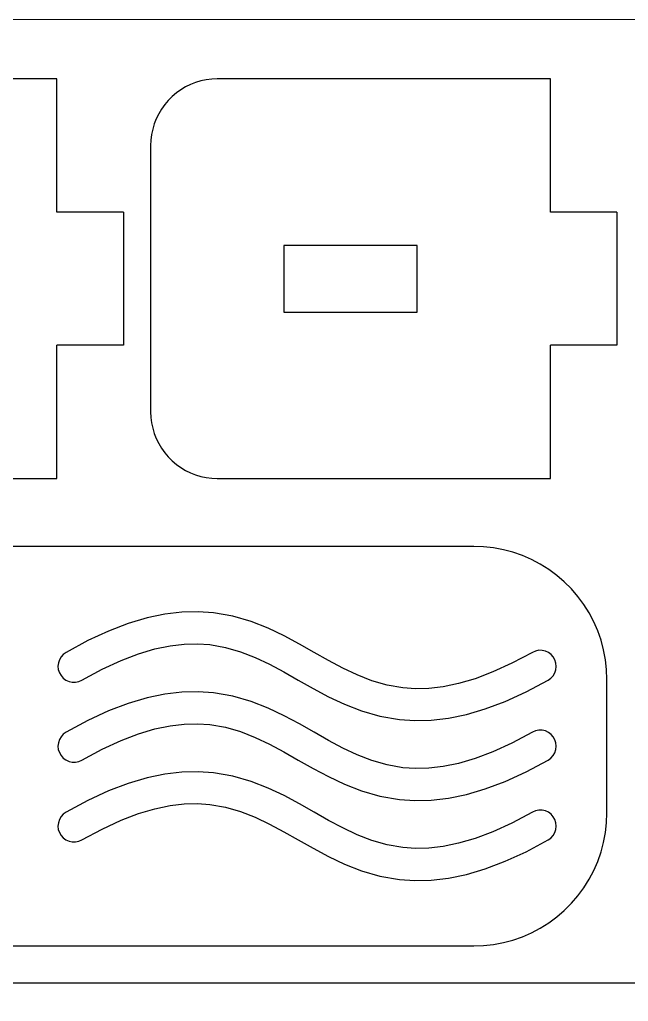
# Model space of a CAD drawing. Header units: millimetres. Extents: x -3928 to -434, y -548 to 1409.
# Drawn here: x -3881.9 to -3836.2, y 1248.7 to 1322.4 of the extents above; entities that cross this region are included whole.
import ezdxf

# ---------------------------------------------------------------- set-up
doc = ezdxf.new("R2010")
doc.units = ezdxf.units.MM
doc.header["$MEASUREMENT"] = 0
doc.layers.add('layer 1', color=7, linetype='Continuous')

msp = doc.modelspace()

# ---------------------------------------------------------------- linework, layer by layer
at = {"layer": 'layer 1', "color": 250, "lineweight": 9}
msp.add_lwpolyline([(-3928.424, 422.392), (-2728.424, 422.392), (-2728.424, 1322.392), (-3928.424, 1322.392), (-3928.424, 422.392)], close=True, dxfattribs=at)
at = {"layer": 'layer 1', "color": 1, "lineweight": 25}
for points in [[(-3879.1231, 1317.9389), (-3879.1231, 1317.9389), (-3904.123, 1317.9389), (-3904.123, 1317.9389)], [(-3879.1231, 1307.9391), (-3879.1231, 1307.9391), (-3879.1231, 1317.9389), (-3879.1231, 1317.9389)], [(-3842.085, 1317.9389), (-3842.085, 1317.9389), (-3867.085, 1317.9389), (-3867.085, 1317.9389)], [(-3842.085, 1307.9387), (-3842.085, 1307.9387), (-3842.085, 1317.9389), (-3842.085, 1317.9389)], [(-3872.0849, 1312.9389), (-3872.0849, 1312.9389), (-3872.0849, 1292.9389), (-3872.0849, 1292.9389)], [(-3874.1231, 1307.9391), (-3874.1231, 1307.9391), (-3879.1231, 1307.9391), (-3879.1231, 1307.9391)], [(-3874.1231, 1307.9391), (-3874.1231, 1307.9391), (-3874.1231, 1297.9389), (-3874.1231, 1297.9389)], [(-3837.0851, 1307.9387), (-3837.0851, 1307.9387), (-3842.085, 1307.9387), (-3842.085, 1307.9387)], [(-3837.0851, 1307.9387), (-3837.0851, 1307.9387), (-3837.0851, 1297.9388), (-3837.0851, 1297.9388)], [(-3852.0849, 1305.4389), (-3852.0849, 1305.4389), (-3862.0851, 1305.4389), (-3862.0851, 1305.4389)], [(-3862.0851, 1305.4389), (-3862.0851, 1305.4389), (-3862.0851, 1300.439), (-3862.0851, 1300.439)], [(-3852.0849, 1300.439), (-3852.0849, 1300.439), (-3852.0849, 1305.4389), (-3852.0849, 1305.4389)], [(-3862.0851, 1300.439), (-3862.0851, 1300.439), (-3852.0849, 1300.439), (-3852.0849, 1300.439)], [(-3874.1231, 1297.9389), (-3874.1231, 1297.9389), (-3879.1231, 1297.9389), (-3879.1231, 1297.9389)], [(-3879.1231, 1287.939), (-3879.1231, 1287.939), (-3879.1231, 1297.9389), (-3879.1231, 1297.9389)], [(-3837.0851, 1297.9388), (-3837.0851, 1297.9388), (-3842.085, 1297.9388), (-3842.085, 1297.9388)], [(-3842.085, 1287.939), (-3842.085, 1287.939), (-3842.085, 1297.9388), (-3842.085, 1297.9388)], [(-3904.123, 1287.939), (-3904.123, 1287.939), (-3879.1231, 1287.939), (-3879.1231, 1287.939)], [(-3867.085, 1287.939), (-3867.085, 1287.939), (-3842.085, 1287.939), (-3842.085, 1287.939)], [(-3847.8394, 1282.8415), (-3847.8394, 1282.8415), (-3907.8395, 1282.8415), (-3907.8395, 1282.8415)], [(-3837.8396, 1262.8418), (-3837.8396, 1262.8418), (-3837.8396, 1272.8416), (-3837.8396, 1272.8416)], [(-3907.8395, 1252.8416), (-3907.8395, 1252.8416), (-3847.8394, 1252.8416), (-3847.8394, 1252.8416)], [(-3723.4238, 1250.0443), (-3723.4238, 1250.0443), (-3913.4239, 1250.0443), (-3913.4239, 1250.0443)]]:
    msp.add_open_spline(points, degree=3, dxfattribs=at)
for points, knots in [([(-3867.085, 1317.9389), (-3867.085, 1317.9389), (-3867.4977, 1317.9219), (-3867.4977, 1317.9219), (-3867.4977, 1317.9219), (-3867.4977, 1317.9219), (-3867.908, 1317.8708), (-3867.908, 1317.8708), (-3867.908, 1317.8708), (-3867.908, 1317.8708), (-3868.3123, 1317.7857), (-3868.3123, 1317.7857), (-3868.3123, 1317.7857), (-3868.3123, 1317.7857), (-3868.7085, 1317.6679), (-3868.7085, 1317.6679), (-3868.7085, 1317.6679), (-3868.7085, 1317.6679), (-3869.0934, 1317.5176), (-3869.0934, 1317.5176), (-3869.0934, 1317.5176), (-3869.0934, 1317.5176), (-3869.4648, 1317.3363), (-3869.4648, 1317.3363), (-3869.4648, 1317.3363), (-3869.4648, 1317.3363), (-3869.8197, 1317.1246), (-3869.8197, 1317.1246), (-3869.8197, 1317.1246), (-3869.8197, 1317.1246), (-3870.1559, 1316.8844), (-3870.1559, 1316.8844), (-3870.1559, 1316.8844), (-3870.1559, 1316.8844), (-3870.4713, 1316.6173), (-3870.4713, 1316.6173), (-3870.4713, 1316.6173), (-3870.4713, 1316.6173), (-3870.7638, 1316.3252), (-3870.7638, 1316.3252), (-3870.7638, 1316.3252), (-3870.7638, 1316.3252), (-3871.0308, 1316.0099), (-3871.0308, 1316.0099), (-3871.0308, 1316.0099), (-3871.0308, 1316.0099), (-3871.2707, 1315.6737), (-3871.2707, 1315.6737), (-3871.2707, 1315.6737), (-3871.2707, 1315.6737), (-3871.4824, 1315.3184), (-3871.4824, 1315.3184), (-3871.4824, 1315.3184), (-3871.4824, 1315.3184), (-3871.6637, 1314.9473), (-3871.6637, 1314.9473), (-3871.6637, 1314.9473), (-3871.6637, 1314.9473), (-3871.814, 1314.5624), (-3871.814, 1314.5624), (-3871.814, 1314.5624), (-3871.814, 1314.5624), (-3871.9322, 1314.1662), (-3871.9322, 1314.1662), (-3871.9322, 1314.1662), (-3871.9322, 1314.1662), (-3872.0168, 1313.762), (-3872.0168, 1313.762), (-3872.0168, 1313.762), (-3872.0168, 1313.762), (-3872.068, 1313.3517), (-3872.068, 1313.3517), (-3872.068, 1313.3517), (-3872.068, 1313.3517), (-3872.0849, 1312.9389), (-3872.0849, 1312.9389)], [0, 0, 0, 0, 0.05, 0.05, 0.05, 0.05, 0.1, 0.1, 0.1, 0.1, 0.15, 0.15, 0.15, 0.15, 0.2, 0.2, 0.2, 0.2, 0.25, 0.25, 0.25, 0.25, 0.3, 0.3, 0.3, 0.3, 0.35, 0.35, 0.35, 0.35, 0.4, 0.4, 0.4, 0.4, 0.45, 0.45, 0.45, 0.45, 0.5, 0.5, 0.5, 0.5, 0.55, 0.55, 0.55, 0.55, 0.6, 0.6, 0.6, 0.6, 0.65, 0.65, 0.65, 0.65, 0.7, 0.7, 0.7, 0.7, 0.75, 0.75, 0.75, 0.75, 0.8, 0.8, 0.8, 0.8, 0.85, 0.85, 0.85, 0.85, 0.9, 0.9, 0.9, 0.9, 1, 1, 1, 1]), ([(-3872.0849, 1292.9389), (-3872.0849, 1292.9389), (-3872.068, 1292.5258), (-3872.068, 1292.5258), (-3872.068, 1292.5258), (-3872.068, 1292.5258), (-3872.0168, 1292.1159), (-3872.0168, 1292.1159), (-3872.0168, 1292.1159), (-3872.0168, 1292.1159), (-3871.9322, 1291.7116), (-3871.9322, 1291.7116), (-3871.9322, 1291.7116), (-3871.9322, 1291.7116), (-3871.814, 1291.3154), (-3871.814, 1291.3154), (-3871.814, 1291.3154), (-3871.814, 1291.3154), (-3871.6637, 1290.9302), (-3871.6637, 1290.9302), (-3871.6637, 1290.9302), (-3871.6637, 1290.9302), (-3871.4824, 1290.5591), (-3871.4824, 1290.5591), (-3871.4824, 1290.5591), (-3871.4824, 1290.5591), (-3871.2707, 1290.2042), (-3871.2707, 1290.2042), (-3871.2707, 1290.2042), (-3871.2707, 1290.2042), (-3871.0308, 1289.8676), (-3871.0308, 1289.8676), (-3871.0308, 1289.8676), (-3871.0308, 1289.8676), (-3870.7638, 1289.5526), (-3870.7638, 1289.5526), (-3870.7638, 1289.5526), (-3870.7638, 1289.5526), (-3870.4713, 1289.2601), (-3870.4713, 1289.2601), (-3870.4713, 1289.2601), (-3870.4713, 1289.2601), (-3870.1559, 1288.9931), (-3870.1559, 1288.9931), (-3870.1559, 1288.9931), (-3870.1559, 1288.9931), (-3869.8197, 1288.7532), (-3869.8197, 1288.7532), (-3869.8197, 1288.7532), (-3869.8197, 1288.7532), (-3869.4648, 1288.5415), (-3869.4648, 1288.5415), (-3869.4648, 1288.5415), (-3869.4648, 1288.5415), (-3869.0934, 1288.3598), (-3869.0934, 1288.3598), (-3869.0934, 1288.3598), (-3869.0934, 1288.3598), (-3868.7085, 1288.2099), (-3868.7085, 1288.2099), (-3868.7085, 1288.2099), (-3868.7085, 1288.2099), (-3868.3123, 1288.0917), (-3868.3123, 1288.0917), (-3868.3123, 1288.0917), (-3868.3123, 1288.0917), (-3867.908, 1288.0071), (-3867.908, 1288.0071), (-3867.908, 1288.0071), (-3867.908, 1288.0071), (-3867.4977, 1287.9559), (-3867.4977, 1287.9559), (-3867.4977, 1287.9559), (-3867.4977, 1287.9559), (-3867.085, 1287.939), (-3867.085, 1287.939)], [0, 0, 0, 0, 0.05, 0.05, 0.05, 0.05, 0.1, 0.1, 0.1, 0.1, 0.15, 0.15, 0.15, 0.15, 0.2, 0.2, 0.2, 0.2, 0.25, 0.25, 0.25, 0.25, 0.3, 0.3, 0.3, 0.3, 0.35, 0.35, 0.35, 0.35, 0.4, 0.4, 0.4, 0.4, 0.45, 0.45, 0.45, 0.45, 0.5, 0.5, 0.5, 0.5, 0.55, 0.55, 0.55, 0.55, 0.6, 0.6, 0.6, 0.6, 0.65, 0.65, 0.65, 0.65, 0.7, 0.7, 0.7, 0.7, 0.75, 0.75, 0.75, 0.75, 0.8, 0.8, 0.8, 0.8, 0.85, 0.85, 0.85, 0.85, 0.9, 0.9, 0.9, 0.9, 1, 1, 1, 1]), ([(-3837.8396, 1272.8416), (-3837.8396, 1272.8416), (-3837.8674, 1273.5888), (-3837.8674, 1273.5888), (-3837.8674, 1273.5888), (-3837.8674, 1273.5888), (-3837.9514, 1274.3321), (-3837.9514, 1274.3321), (-3837.9514, 1274.3321), (-3837.9514, 1274.3321), (-3838.0904, 1275.0669), (-3838.0904, 1275.0669), (-3838.0904, 1275.0669), (-3838.0904, 1275.0669), (-3838.2837, 1275.7891), (-3838.2837, 1275.7891), (-3838.2837, 1275.7891), (-3838.2837, 1275.7891), (-3838.5307, 1276.495), (-3838.5307, 1276.495), (-3838.5307, 1276.495), (-3838.5307, 1276.495), (-3838.8298, 1277.1804), (-3838.8298, 1277.1804), (-3838.8298, 1277.1804), (-3838.8298, 1277.1804), (-3839.1794, 1277.8415), (-3839.1794, 1277.8415), (-3839.1794, 1277.8415), (-3839.1794, 1277.8415), (-3839.577, 1278.4748), (-3839.577, 1278.4748), (-3839.577, 1278.4748), (-3839.577, 1278.4748), (-3840.0211, 1279.0766), (-3840.0211, 1279.0766), (-3840.0211, 1279.0766), (-3840.0211, 1279.0766), (-3840.509, 1279.6432), (-3840.509, 1279.6432), (-3840.509, 1279.6432), (-3840.509, 1279.6432), (-3841.0378, 1280.172), (-3841.0378, 1280.172), (-3841.0378, 1280.172), (-3841.0378, 1280.172), (-3841.6048, 1280.6599), (-3841.6048, 1280.6599), (-3841.6048, 1280.6599), (-3841.6048, 1280.6599), (-3842.2062, 1281.104), (-3842.2062, 1281.104), (-3842.2062, 1281.104), (-3842.2062, 1281.104), (-3842.8395, 1281.502), (-3842.8395, 1281.502), (-3842.8395, 1281.502), (-3842.8395, 1281.502), (-3843.5006, 1281.8512), (-3843.5006, 1281.8512), (-3843.5006, 1281.8512), (-3843.5006, 1281.8512), (-3844.186, 1282.1504), (-3844.186, 1282.1504), (-3844.186, 1282.1504), (-3844.186, 1282.1504), (-3844.8919, 1282.3973), (-3844.8919, 1282.3973), (-3844.8919, 1282.3973), (-3844.8919, 1282.3973), (-3845.6144, 1282.591), (-3845.6144, 1282.591), (-3845.6144, 1282.591), (-3845.6144, 1282.591), (-3846.3493, 1282.73), (-3846.3493, 1282.73), (-3846.3493, 1282.73), (-3846.3493, 1282.73), (-3847.0922, 1282.8136), (-3847.0922, 1282.8136), (-3847.0922, 1282.8136), (-3847.0922, 1282.8136), (-3847.8394, 1282.8415), (-3847.8394, 1282.8415)], [0, 0, 0, 0, 0.0454545, 0.0454545, 0.0454545, 0.0454545, 0.0909091, 0.0909091, 0.0909091, 0.0909091, 0.1363636, 0.1363636, 0.1363636, 0.1363636, 0.1818182, 0.1818182, 0.1818182, 0.1818182, 0.2272727, 0.2272727, 0.2272727, 0.2272727, 0.2727273, 0.2727273, 0.2727273, 0.2727273, 0.3181818, 0.3181818, 0.3181818, 0.3181818, 0.3636364, 0.3636364, 0.3636364, 0.3636364, 0.4090909, 0.4090909, 0.4090909, 0.4090909, 0.4545455, 0.4545455, 0.4545455, 0.4545455, 0.5, 0.5, 0.5, 0.5, 0.5454545, 0.5454545, 0.5454545, 0.5454545, 0.5909091, 0.5909091, 0.5909091, 0.5909091, 0.6363636, 0.6363636, 0.6363636, 0.6363636, 0.6818182, 0.6818182, 0.6818182, 0.6818182, 0.7272727, 0.7272727, 0.7272727, 0.7272727, 0.7727273, 0.7727273, 0.7727273, 0.7727273, 0.8181818, 0.8181818, 0.8181818, 0.8181818, 0.8636364, 0.8636364, 0.8636364, 0.8636364, 0.9090909, 0.9090909, 0.9090909, 0.9090909, 1, 1, 1, 1]), ([(-3843.4325, 1274.8849), (-3843.4325, 1274.8849), (-3844.971, 1274.0658), (-3844.971, 1274.0658), (-3844.971, 1274.0658), (-3844.971, 1274.0658), (-3846.4036, 1273.411), (-3846.4036, 1273.411), (-3846.4036, 1273.411), (-3846.4036, 1273.411), (-3847.7353, 1272.9083), (-3847.7353, 1272.9083), (-3847.7353, 1272.9083), (-3847.7353, 1272.9083), (-3848.9729, 1272.5449), (-3848.9729, 1272.5449), (-3848.9729, 1272.5449), (-3848.9729, 1272.5449), (-3850.1236, 1272.3072), (-3850.1236, 1272.3072), (-3850.1236, 1272.3072), (-3850.1236, 1272.3072), (-3851.1964, 1272.1823), (-3851.1964, 1272.1823), (-3851.1964, 1272.1823), (-3851.1964, 1272.1823), (-3852.2011, 1272.1572), (-3852.2011, 1272.1572), (-3852.2011, 1272.1572), (-3852.2011, 1272.1572), (-3853.1487, 1272.2214), (-3853.1487, 1272.2214), (-3853.1487, 1272.2214), (-3853.1487, 1272.2214), (-3854.3425, 1272.4282), (-3854.3425, 1272.4282), (-3854.3425, 1272.4282), (-3854.3425, 1272.4282), (-3855.4788, 1272.7548), (-3855.4788, 1272.7548), (-3855.4788, 1272.7548), (-3855.4788, 1272.7548), (-3856.5784, 1273.1838), (-3856.5784, 1273.1838), (-3856.5784, 1273.1838), (-3856.5784, 1273.1838), (-3857.6579, 1273.6964), (-3857.6579, 1273.6964), (-3857.6579, 1273.6964), (-3857.6579, 1273.6964), (-3858.7325, 1274.2707), (-3858.7325, 1274.2707), (-3858.7325, 1274.2707), (-3858.7325, 1274.2707), (-3859.8166, 1274.8835), (-3859.8166, 1274.8835), (-3859.8166, 1274.8835), (-3859.8166, 1274.8835), (-3860.9243, 1275.5114), (-3860.9243, 1275.5114), (-3860.9243, 1275.5114), (-3860.9243, 1275.5114), (-3862.0719, 1276.1263), (-3862.0719, 1276.1263), (-3862.0719, 1276.1263), (-3862.0719, 1276.1263), (-3863.2755, 1276.6985), (-3863.2755, 1276.6985), (-3863.2755, 1276.6985), (-3863.2755, 1276.6985), (-3864.5505, 1277.1984), (-3864.5505, 1277.1984), (-3864.5505, 1277.1984), (-3864.5505, 1277.1984), (-3865.9108, 1277.5925), (-3865.9108, 1277.5925), (-3865.9108, 1277.5925), (-3865.9108, 1277.5925), (-3867.3664, 1277.8461), (-3867.3664, 1277.8461), (-3867.3664, 1277.8461), (-3867.3664, 1277.8461), (-3868.5238, 1277.9251), (-3868.5238, 1277.9251), (-3868.5238, 1277.9251), (-3868.5238, 1277.9251), (-3869.7398, 1277.8952), (-3869.7398, 1277.8952), (-3869.7398, 1277.8952), (-3869.7398, 1277.8952), (-3871.0158, 1277.7452), (-3871.0158, 1277.7452), (-3871.0158, 1277.7452), (-3871.0158, 1277.7452), (-3872.3546, 1277.4658), (-3872.3546, 1277.4658), (-3872.3546, 1277.4658), (-3872.3546, 1277.4658), (-3873.7605, 1277.0488), (-3873.7605, 1277.0488), (-3873.7605, 1277.0488), (-3873.7605, 1277.0488), (-3875.2382, 1276.4851), (-3875.2382, 1276.4851), (-3875.2382, 1276.4851), (-3875.2382, 1276.4851), (-3876.7951, 1275.7661), (-3876.7951, 1275.7661), (-3876.7951, 1275.7661), (-3876.7951, 1275.7661), (-3878.4372, 1274.8821), (-3878.4372, 1274.8821)], [0, 0, 0, 0, 0.0344828, 0.0344828, 0.0344828, 0.0344828, 0.0689655, 0.0689655, 0.0689655, 0.0689655, 0.1034483, 0.1034483, 0.1034483, 0.1034483, 0.137931, 0.137931, 0.137931, 0.137931, 0.1724138, 0.1724138, 0.1724138, 0.1724138, 0.2068966, 0.2068966, 0.2068966, 0.2068966, 0.2413793, 0.2413793, 0.2413793, 0.2413793, 0.2758621, 0.2758621, 0.2758621, 0.2758621, 0.3103448, 0.3103448, 0.3103448, 0.3103448, 0.3448276, 0.3448276, 0.3448276, 0.3448276, 0.3793103, 0.3793103, 0.3793103, 0.3793103, 0.4137931, 0.4137931, 0.4137931, 0.4137931, 0.4482759, 0.4482759, 0.4482759, 0.4482759, 0.4827586, 0.4827586, 0.4827586, 0.4827586, 0.5172414, 0.5172414, 0.5172414, 0.5172414, 0.5517241, 0.5517241, 0.5517241, 0.5517241, 0.5862069, 0.5862069, 0.5862069, 0.5862069, 0.6206897, 0.6206897, 0.6206897, 0.6206897, 0.6551724, 0.6551724, 0.6551724, 0.6551724, 0.6896552, 0.6896552, 0.6896552, 0.6896552, 0.7241379, 0.7241379, 0.7241379, 0.7241379, 0.7586207, 0.7586207, 0.7586207, 0.7586207, 0.7931034, 0.7931034, 0.7931034, 0.7931034, 0.8275862, 0.8275862, 0.8275862, 0.8275862, 0.862069, 0.862069, 0.862069, 0.862069, 0.8965517, 0.8965517, 0.8965517, 0.8965517, 0.9310345, 0.9310345, 0.9310345, 0.9310345, 1, 1, 1, 1]), ([(-3877.2417, 1272.8011), (-3877.2417, 1272.8011), (-3875.7208, 1273.6198), (-3875.7208, 1273.6198), (-3875.7208, 1273.6198), (-3875.7208, 1273.6198), (-3874.3051, 1274.2743), (-3874.3051, 1274.2743), (-3874.3051, 1274.2743), (-3874.3051, 1274.2743), (-3872.9893, 1274.7763), (-3872.9893, 1274.7763), (-3872.9893, 1274.7763), (-3872.9893, 1274.7763), (-3871.7666, 1275.1393), (-3871.7666, 1275.1393), (-3871.7666, 1275.1393), (-3871.7666, 1275.1393), (-3870.6299, 1275.3763), (-3870.6299, 1275.3763), (-3870.6299, 1275.3763), (-3870.6299, 1275.3763), (-3869.5698, 1275.5012), (-3869.5698, 1275.5012), (-3869.5698, 1275.5012), (-3869.5698, 1275.5012), (-3868.5771, 1275.5259), (-3868.5771, 1275.5259), (-3868.5771, 1275.5259), (-3868.5771, 1275.5259), (-3867.6401, 1275.4621), (-3867.6401, 1275.4621), (-3867.6401, 1275.4621), (-3867.6401, 1275.4621), (-3866.458, 1275.2557), (-3866.458, 1275.2557), (-3866.458, 1275.2557), (-3866.458, 1275.2557), (-3865.3312, 1274.929), (-3865.3312, 1274.929), (-3865.3312, 1274.929), (-3865.3312, 1274.929), (-3864.2386, 1274.5004), (-3864.2386, 1274.5004), (-3864.2386, 1274.5004), (-3864.2386, 1274.5004), (-3863.1634, 1273.9878), (-3863.1634, 1273.9878), (-3863.1634, 1273.9878), (-3863.1634, 1273.9878), (-3862.0909, 1273.4131), (-3862.0909, 1273.4131), (-3862.0909, 1273.4131), (-3862.0909, 1273.4131), (-3861.0072, 1272.7996), (-3861.0072, 1272.7996), (-3861.0072, 1272.7996), (-3861.0072, 1272.7996), (-3859.8977, 1272.1713), (-3859.8977, 1272.1713), (-3859.8977, 1272.1713), (-3859.8977, 1272.1713), (-3858.7462, 1271.5565), (-3858.7462, 1271.5565), (-3858.7462, 1271.5565), (-3858.7462, 1271.5565), (-3857.5373, 1270.9839), (-3857.5373, 1270.9839), (-3857.5373, 1270.9839), (-3857.5373, 1270.9839), (-3856.2549, 1270.484), (-3856.2549, 1270.484), (-3856.2549, 1270.484), (-3856.2549, 1270.484), (-3854.8858, 1270.0903), (-3854.8858, 1270.0903), (-3854.8858, 1270.0903), (-3854.8858, 1270.0903), (-3853.42, 1269.8367), (-3853.42, 1269.8367), (-3853.42, 1269.8367), (-3853.42, 1269.8367), (-3852.2537, 1269.758), (-3852.2537, 1269.758), (-3852.2537, 1269.758), (-3852.2537, 1269.758), (-3851.0282, 1269.788), (-3851.0282, 1269.788), (-3851.0282, 1269.788), (-3851.0282, 1269.788), (-3849.7416, 1269.9379), (-3849.7416, 1269.9379), (-3849.7416, 1269.9379), (-3849.7416, 1269.9379), (-3848.3904, 1270.2166), (-3848.3904, 1270.2166), (-3848.3904, 1270.2166), (-3848.3904, 1270.2166), (-3846.9716, 1270.6332), (-3846.9716, 1270.6332), (-3846.9716, 1270.6332), (-3846.9716, 1270.6332), (-3845.479, 1271.1963), (-3845.479, 1271.1963), (-3845.479, 1271.1963), (-3845.479, 1271.1963), (-3843.9063, 1271.9149), (-3843.9063, 1271.9149), (-3843.9063, 1271.9149), (-3843.9063, 1271.9149), (-3842.2468, 1272.7982), (-3842.2468, 1272.7982)], [0, 0, 0, 0, 0.0344828, 0.0344828, 0.0344828, 0.0344828, 0.0689655, 0.0689655, 0.0689655, 0.0689655, 0.1034483, 0.1034483, 0.1034483, 0.1034483, 0.137931, 0.137931, 0.137931, 0.137931, 0.1724138, 0.1724138, 0.1724138, 0.1724138, 0.2068966, 0.2068966, 0.2068966, 0.2068966, 0.2413793, 0.2413793, 0.2413793, 0.2413793, 0.2758621, 0.2758621, 0.2758621, 0.2758621, 0.3103448, 0.3103448, 0.3103448, 0.3103448, 0.3448276, 0.3448276, 0.3448276, 0.3448276, 0.3793103, 0.3793103, 0.3793103, 0.3793103, 0.4137931, 0.4137931, 0.4137931, 0.4137931, 0.4482759, 0.4482759, 0.4482759, 0.4482759, 0.4827586, 0.4827586, 0.4827586, 0.4827586, 0.5172414, 0.5172414, 0.5172414, 0.5172414, 0.5517241, 0.5517241, 0.5517241, 0.5517241, 0.5862069, 0.5862069, 0.5862069, 0.5862069, 0.6206897, 0.6206897, 0.6206897, 0.6206897, 0.6551724, 0.6551724, 0.6551724, 0.6551724, 0.6896552, 0.6896552, 0.6896552, 0.6896552, 0.7241379, 0.7241379, 0.7241379, 0.7241379, 0.7586207, 0.7586207, 0.7586207, 0.7586207, 0.7931034, 0.7931034, 0.7931034, 0.7931034, 0.8275862, 0.8275862, 0.8275862, 0.8275862, 0.862069, 0.862069, 0.862069, 0.862069, 0.8965517, 0.8965517, 0.8965517, 0.8965517, 0.9310345, 0.9310345, 0.9310345, 0.9310345, 1, 1, 1, 1]), ([(-3878.4372, 1274.8821), (-3878.4372, 1274.8821), (-3878.6408, 1274.735), (-3878.6408, 1274.735), (-3878.6408, 1274.735), (-3878.6408, 1274.735), (-3878.8091, 1274.5491), (-3878.8091, 1274.5491), (-3878.8091, 1274.5491), (-3878.8091, 1274.5491), (-3878.9346, 1274.3321), (-3878.9346, 1274.3321), (-3878.9346, 1274.3321), (-3878.9346, 1274.3321), (-3879.013, 1274.0936), (-3879.013, 1274.0936), (-3879.013, 1274.0936), (-3879.013, 1274.0936), (-3879.0394, 1273.8442), (-3879.0394, 1273.8442), (-3879.0394, 1273.8442), (-3879.0394, 1273.8442), (-3879.0137, 1273.5944), (-3879.0137, 1273.5944), (-3879.0137, 1273.5944), (-3879.0137, 1273.5944), (-3878.9368, 1273.356), (-3878.9368, 1273.356), (-3878.9368, 1273.356), (-3878.9368, 1273.356), (-3878.8119, 1273.1383), (-3878.8119, 1273.1383), (-3878.8119, 1273.1383), (-3878.8119, 1273.1383), (-3878.6443, 1272.9517), (-3878.6443, 1272.9517), (-3878.6443, 1272.9517), (-3878.6443, 1272.9517), (-3878.4418, 1272.8035), (-3878.4418, 1272.8035), (-3878.4418, 1272.8035), (-3878.4418, 1272.8035), (-3878.2129, 1272.7012), (-3878.2129, 1272.7012), (-3878.2129, 1272.7012), (-3878.2129, 1272.7012), (-3877.9673, 1272.6487), (-3877.9673, 1272.6487), (-3877.9673, 1272.6487), (-3877.9673, 1272.6487), (-3877.7165, 1272.6479), (-3877.7165, 1272.6479), (-3877.7165, 1272.6479), (-3877.7165, 1272.6479), (-3877.471, 1272.6995), (-3877.471, 1272.6995), (-3877.471, 1272.6995), (-3877.471, 1272.6995), (-3877.2417, 1272.8011), (-3877.2417, 1272.8011)], [0, 0, 0, 0, 0.0625, 0.0625, 0.0625, 0.0625, 0.125, 0.125, 0.125, 0.125, 0.1875, 0.1875, 0.1875, 0.1875, 0.25, 0.25, 0.25, 0.25, 0.3125, 0.3125, 0.3125, 0.3125, 0.375, 0.375, 0.375, 0.375, 0.4375, 0.4375, 0.4375, 0.4375, 0.5, 0.5, 0.5, 0.5, 0.5625, 0.5625, 0.5625, 0.5625, 0.625, 0.625, 0.625, 0.625, 0.6875, 0.6875, 0.6875, 0.6875, 0.75, 0.75, 0.75, 0.75, 0.8125, 0.8125, 0.8125, 0.8125, 0.875, 0.875, 0.875, 0.875, 1, 1, 1, 1]), ([(-3842.2468, 1272.7982), (-3842.2468, 1272.7982), (-3842.0426, 1272.9443), (-3842.0426, 1272.9443), (-3842.0426, 1272.9443), (-3842.0426, 1272.9443), (-3841.8736, 1273.1298), (-3841.8736, 1273.1298), (-3841.8736, 1273.1298), (-3841.8736, 1273.1298), (-3841.7466, 1273.3461), (-3841.7466, 1273.3461), (-3841.7466, 1273.3461), (-3841.7466, 1273.3461), (-3841.6676, 1273.5842), (-3841.6676, 1273.5842), (-3841.6676, 1273.5842), (-3841.6676, 1273.5842), (-3841.6397, 1273.8333), (-3841.6397, 1273.8333), (-3841.6397, 1273.8333), (-3841.6397, 1273.8333), (-3841.664, 1274.083), (-3841.664, 1274.083), (-3841.664, 1274.083), (-3841.664, 1274.083), (-3841.7399, 1274.3222), (-3841.7399, 1274.3222), (-3841.7399, 1274.3222), (-3841.7399, 1274.3222), (-3841.8641, 1274.5402), (-3841.8641, 1274.5402), (-3841.8641, 1274.5402), (-3841.8641, 1274.5402), (-3842.0306, 1274.7279), (-3842.0306, 1274.7279), (-3842.0306, 1274.7279), (-3842.0306, 1274.7279), (-3842.2324, 1274.8768), (-3842.2324, 1274.8768), (-3842.2324, 1274.8768), (-3842.2324, 1274.8768), (-3842.461, 1274.9805), (-3842.461, 1274.9805), (-3842.461, 1274.9805), (-3842.461, 1274.9805), (-3842.7061, 1275.0341), (-3842.7061, 1275.0341), (-3842.7061, 1275.0341), (-3842.7061, 1275.0341), (-3842.957, 1275.0359), (-3842.957, 1275.0359), (-3842.957, 1275.0359), (-3842.957, 1275.0359), (-3843.2025, 1274.9855), (-3843.2025, 1274.9855), (-3843.2025, 1274.9855), (-3843.2025, 1274.9855), (-3843.4325, 1274.8849), (-3843.4325, 1274.8849)], [0, 0, 0, 0, 0.0625, 0.0625, 0.0625, 0.0625, 0.125, 0.125, 0.125, 0.125, 0.1875, 0.1875, 0.1875, 0.1875, 0.25, 0.25, 0.25, 0.25, 0.3125, 0.3125, 0.3125, 0.3125, 0.375, 0.375, 0.375, 0.375, 0.4375, 0.4375, 0.4375, 0.4375, 0.5, 0.5, 0.5, 0.5, 0.5625, 0.5625, 0.5625, 0.5625, 0.625, 0.625, 0.625, 0.625, 0.6875, 0.6875, 0.6875, 0.6875, 0.75, 0.75, 0.75, 0.75, 0.8125, 0.8125, 0.8125, 0.8125, 0.875, 0.875, 0.875, 0.875, 1, 1, 1, 1]), ([(-3843.4325, 1268.8849), (-3843.4325, 1268.8849), (-3844.971, 1268.0657), (-3844.971, 1268.0657), (-3844.971, 1268.0657), (-3844.971, 1268.0657), (-3846.4036, 1267.411), (-3846.4036, 1267.411), (-3846.4036, 1267.411), (-3846.4036, 1267.411), (-3847.7353, 1266.9083), (-3847.7353, 1266.9083), (-3847.7353, 1266.9083), (-3847.7353, 1266.9083), (-3848.9729, 1266.5449), (-3848.9729, 1266.5449), (-3848.9729, 1266.5449), (-3848.9729, 1266.5449), (-3850.1236, 1266.3071), (-3850.1236, 1266.3071), (-3850.1236, 1266.3071), (-3850.1236, 1266.3071), (-3851.1964, 1266.1822), (-3851.1964, 1266.1822), (-3851.1964, 1266.1822), (-3851.1964, 1266.1822), (-3852.2011, 1266.1572), (-3852.2011, 1266.1572), (-3852.2011, 1266.1572), (-3852.2011, 1266.1572), (-3853.1487, 1266.2214), (-3853.1487, 1266.2214), (-3853.1487, 1266.2214), (-3853.1487, 1266.2214), (-3854.3425, 1266.4281), (-3854.3425, 1266.4281), (-3854.3425, 1266.4281), (-3854.3425, 1266.4281), (-3855.4788, 1266.7548), (-3855.4788, 1266.7548), (-3855.4788, 1266.7548), (-3855.4788, 1266.7548), (-3856.5784, 1267.1838), (-3856.5784, 1267.1838), (-3856.5784, 1267.1838), (-3856.5784, 1267.1838), (-3857.6579, 1267.6964), (-3857.6579, 1267.6964), (-3857.6579, 1267.6964), (-3857.6579, 1267.6964), (-3858.7325, 1268.2707), (-3858.7325, 1268.2707), (-3858.7325, 1268.2707), (-3858.7325, 1268.2707), (-3859.8166, 1268.8835), (-3859.8166, 1268.8835), (-3859.8166, 1268.8835), (-3859.8166, 1268.8835), (-3860.9243, 1269.5114), (-3860.9243, 1269.5114), (-3860.9243, 1269.5114), (-3860.9243, 1269.5114), (-3862.0719, 1270.1263), (-3862.0719, 1270.1263), (-3862.0719, 1270.1263), (-3862.0719, 1270.1263), (-3863.2755, 1270.6985), (-3863.2755, 1270.6985), (-3863.2755, 1270.6985), (-3863.2755, 1270.6985), (-3864.5505, 1271.1984), (-3864.5505, 1271.1984), (-3864.5505, 1271.1984), (-3864.5505, 1271.1984), (-3865.9108, 1271.5924), (-3865.9108, 1271.5924), (-3865.9108, 1271.5924), (-3865.9108, 1271.5924), (-3867.3664, 1271.8464), (-3867.3664, 1271.8464), (-3867.3664, 1271.8464), (-3867.3664, 1271.8464), (-3868.5238, 1271.9251), (-3868.5238, 1271.9251), (-3868.5238, 1271.9251), (-3868.5238, 1271.9251), (-3869.7398, 1271.8951), (-3869.7398, 1271.8951), (-3869.7398, 1271.8951), (-3869.7398, 1271.8951), (-3871.0158, 1271.7452), (-3871.0158, 1271.7452), (-3871.0158, 1271.7452), (-3871.0158, 1271.7452), (-3872.3546, 1271.4658), (-3872.3546, 1271.4658), (-3872.3546, 1271.4658), (-3872.3546, 1271.4658), (-3873.7605, 1271.0488), (-3873.7605, 1271.0488), (-3873.7605, 1271.0488), (-3873.7605, 1271.0488), (-3875.2382, 1270.4854), (-3875.2382, 1270.4854), (-3875.2382, 1270.4854), (-3875.2382, 1270.4854), (-3876.7951, 1269.7661), (-3876.7951, 1269.7661), (-3876.7951, 1269.7661), (-3876.7951, 1269.7661), (-3878.4372, 1268.882), (-3878.4372, 1268.882)], [0, 0, 0, 0, 0.0344828, 0.0344828, 0.0344828, 0.0344828, 0.0689655, 0.0689655, 0.0689655, 0.0689655, 0.1034483, 0.1034483, 0.1034483, 0.1034483, 0.137931, 0.137931, 0.137931, 0.137931, 0.1724138, 0.1724138, 0.1724138, 0.1724138, 0.2068966, 0.2068966, 0.2068966, 0.2068966, 0.2413793, 0.2413793, 0.2413793, 0.2413793, 0.2758621, 0.2758621, 0.2758621, 0.2758621, 0.3103448, 0.3103448, 0.3103448, 0.3103448, 0.3448276, 0.3448276, 0.3448276, 0.3448276, 0.3793103, 0.3793103, 0.3793103, 0.3793103, 0.4137931, 0.4137931, 0.4137931, 0.4137931, 0.4482759, 0.4482759, 0.4482759, 0.4482759, 0.4827586, 0.4827586, 0.4827586, 0.4827586, 0.5172414, 0.5172414, 0.5172414, 0.5172414, 0.5517241, 0.5517241, 0.5517241, 0.5517241, 0.5862069, 0.5862069, 0.5862069, 0.5862069, 0.6206897, 0.6206897, 0.6206897, 0.6206897, 0.6551724, 0.6551724, 0.6551724, 0.6551724, 0.6896552, 0.6896552, 0.6896552, 0.6896552, 0.7241379, 0.7241379, 0.7241379, 0.7241379, 0.7586207, 0.7586207, 0.7586207, 0.7586207, 0.7931034, 0.7931034, 0.7931034, 0.7931034, 0.8275862, 0.8275862, 0.8275862, 0.8275862, 0.862069, 0.862069, 0.862069, 0.862069, 0.8965517, 0.8965517, 0.8965517, 0.8965517, 0.9310345, 0.9310345, 0.9310345, 0.9310345, 1, 1, 1, 1]), ([(-3877.2417, 1266.801), (-3877.2417, 1266.801), (-3875.7208, 1267.6198), (-3875.7208, 1267.6198), (-3875.7208, 1267.6198), (-3875.7208, 1267.6198), (-3874.3051, 1268.2742), (-3874.3051, 1268.2742), (-3874.3051, 1268.2742), (-3874.3051, 1268.2742), (-3872.9893, 1268.7762), (-3872.9893, 1268.7762), (-3872.9893, 1268.7762), (-3872.9893, 1268.7762), (-3871.7666, 1269.1392), (-3871.7666, 1269.1392), (-3871.7666, 1269.1392), (-3871.7666, 1269.1392), (-3870.6299, 1269.3763), (-3870.6299, 1269.3763), (-3870.6299, 1269.3763), (-3870.6299, 1269.3763), (-3869.5698, 1269.5012), (-3869.5698, 1269.5012), (-3869.5698, 1269.5012), (-3869.5698, 1269.5012), (-3868.5771, 1269.5259), (-3868.5771, 1269.5259), (-3868.5771, 1269.5259), (-3868.5771, 1269.5259), (-3867.6401, 1269.462), (-3867.6401, 1269.462), (-3867.6401, 1269.462), (-3867.6401, 1269.462), (-3866.458, 1269.2556), (-3866.458, 1269.2556), (-3866.458, 1269.2556), (-3866.458, 1269.2556), (-3865.3312, 1268.929), (-3865.3312, 1268.929), (-3865.3312, 1268.929), (-3865.3312, 1268.929), (-3864.2386, 1268.5003), (-3864.2386, 1268.5003), (-3864.2386, 1268.5003), (-3864.2386, 1268.5003), (-3863.1634, 1267.9878), (-3863.1634, 1267.9878), (-3863.1634, 1267.9878), (-3863.1634, 1267.9878), (-3862.0909, 1267.4131), (-3862.0909, 1267.4131), (-3862.0909, 1267.4131), (-3862.0909, 1267.4131), (-3861.0072, 1266.7996), (-3861.0072, 1266.7996), (-3861.0072, 1266.7996), (-3861.0072, 1266.7996), (-3859.8977, 1266.1713), (-3859.8977, 1266.1713), (-3859.8977, 1266.1713), (-3859.8977, 1266.1713), (-3858.7462, 1265.5564), (-3858.7462, 1265.5564), (-3858.7462, 1265.5564), (-3858.7462, 1265.5564), (-3857.5373, 1264.9838), (-3857.5373, 1264.9838), (-3857.5373, 1264.9838), (-3857.5373, 1264.9838), (-3856.2549, 1264.484), (-3856.2549, 1264.484), (-3856.2549, 1264.484), (-3856.2549, 1264.484), (-3854.8858, 1264.0903), (-3854.8858, 1264.0903), (-3854.8858, 1264.0903), (-3854.8858, 1264.0903), (-3853.42, 1263.8366), (-3853.42, 1263.8366), (-3853.42, 1263.8366), (-3853.42, 1263.8366), (-3852.2537, 1263.7579), (-3852.2537, 1263.7579), (-3852.2537, 1263.7579), (-3852.2537, 1263.7579), (-3851.0282, 1263.7883), (-3851.0282, 1263.7883), (-3851.0282, 1263.7883), (-3851.0282, 1263.7883), (-3849.7416, 1263.9379), (-3849.7416, 1263.9379), (-3849.7416, 1263.9379), (-3849.7416, 1263.9379), (-3848.3904, 1264.2166), (-3848.3904, 1264.2166), (-3848.3904, 1264.2166), (-3848.3904, 1264.2166), (-3846.9716, 1264.6332), (-3846.9716, 1264.6332), (-3846.9716, 1264.6332), (-3846.9716, 1264.6332), (-3845.479, 1265.1962), (-3845.479, 1265.1962), (-3845.479, 1265.1962), (-3845.479, 1265.1962), (-3843.9063, 1265.9148), (-3843.9063, 1265.9148), (-3843.9063, 1265.9148), (-3843.9063, 1265.9148), (-3842.2468, 1266.7982), (-3842.2468, 1266.7982)], [0, 0, 0, 0, 0.0344828, 0.0344828, 0.0344828, 0.0344828, 0.0689655, 0.0689655, 0.0689655, 0.0689655, 0.1034483, 0.1034483, 0.1034483, 0.1034483, 0.137931, 0.137931, 0.137931, 0.137931, 0.1724138, 0.1724138, 0.1724138, 0.1724138, 0.2068966, 0.2068966, 0.2068966, 0.2068966, 0.2413793, 0.2413793, 0.2413793, 0.2413793, 0.2758621, 0.2758621, 0.2758621, 0.2758621, 0.3103448, 0.3103448, 0.3103448, 0.3103448, 0.3448276, 0.3448276, 0.3448276, 0.3448276, 0.3793103, 0.3793103, 0.3793103, 0.3793103, 0.4137931, 0.4137931, 0.4137931, 0.4137931, 0.4482759, 0.4482759, 0.4482759, 0.4482759, 0.4827586, 0.4827586, 0.4827586, 0.4827586, 0.5172414, 0.5172414, 0.5172414, 0.5172414, 0.5517241, 0.5517241, 0.5517241, 0.5517241, 0.5862069, 0.5862069, 0.5862069, 0.5862069, 0.6206897, 0.6206897, 0.6206897, 0.6206897, 0.6551724, 0.6551724, 0.6551724, 0.6551724, 0.6896552, 0.6896552, 0.6896552, 0.6896552, 0.7241379, 0.7241379, 0.7241379, 0.7241379, 0.7586207, 0.7586207, 0.7586207, 0.7586207, 0.7931034, 0.7931034, 0.7931034, 0.7931034, 0.8275862, 0.8275862, 0.8275862, 0.8275862, 0.862069, 0.862069, 0.862069, 0.862069, 0.8965517, 0.8965517, 0.8965517, 0.8965517, 0.9310345, 0.9310345, 0.9310345, 0.9310345, 1, 1, 1, 1]), ([(-3878.4372, 1268.882), (-3878.4372, 1268.882), (-3878.6408, 1268.7349), (-3878.6408, 1268.7349), (-3878.6408, 1268.7349), (-3878.6408, 1268.7349), (-3878.8091, 1268.549), (-3878.8091, 1268.549), (-3878.8091, 1268.549), (-3878.8091, 1268.549), (-3878.9346, 1268.3321), (-3878.9346, 1268.3321), (-3878.9346, 1268.3321), (-3878.9346, 1268.3321), (-3879.013, 1268.0936), (-3879.013, 1268.0936), (-3879.013, 1268.0936), (-3879.013, 1268.0936), (-3879.0394, 1267.8442), (-3879.0394, 1267.8442), (-3879.0394, 1267.8442), (-3879.0394, 1267.8442), (-3879.0137, 1267.5944), (-3879.0137, 1267.5944), (-3879.0137, 1267.5944), (-3879.0137, 1267.5944), (-3878.9368, 1267.3559), (-3878.9368, 1267.3559), (-3878.9368, 1267.3559), (-3878.9368, 1267.3559), (-3878.8119, 1267.1383), (-3878.8119, 1267.1383), (-3878.8119, 1267.1383), (-3878.8119, 1267.1383), (-3878.6443, 1266.9516), (-3878.6443, 1266.9516), (-3878.6443, 1266.9516), (-3878.6443, 1266.9516), (-3878.4418, 1266.8035), (-3878.4418, 1266.8035), (-3878.4418, 1266.8035), (-3878.4418, 1266.8035), (-3878.2129, 1266.7012), (-3878.2129, 1266.7012), (-3878.2129, 1266.7012), (-3878.2129, 1266.7012), (-3877.9673, 1266.6486), (-3877.9673, 1266.6486), (-3877.9673, 1266.6486), (-3877.9673, 1266.6486), (-3877.7165, 1266.6479), (-3877.7165, 1266.6479), (-3877.7165, 1266.6479), (-3877.7165, 1266.6479), (-3877.471, 1266.6994), (-3877.471, 1266.6994), (-3877.471, 1266.6994), (-3877.471, 1266.6994), (-3877.2417, 1266.801), (-3877.2417, 1266.801)], [0, 0, 0, 0, 0.0625, 0.0625, 0.0625, 0.0625, 0.125, 0.125, 0.125, 0.125, 0.1875, 0.1875, 0.1875, 0.1875, 0.25, 0.25, 0.25, 0.25, 0.3125, 0.3125, 0.3125, 0.3125, 0.375, 0.375, 0.375, 0.375, 0.4375, 0.4375, 0.4375, 0.4375, 0.5, 0.5, 0.5, 0.5, 0.5625, 0.5625, 0.5625, 0.5625, 0.625, 0.625, 0.625, 0.625, 0.6875, 0.6875, 0.6875, 0.6875, 0.75, 0.75, 0.75, 0.75, 0.8125, 0.8125, 0.8125, 0.8125, 0.875, 0.875, 0.875, 0.875, 1, 1, 1, 1]), ([(-3842.2468, 1266.7982), (-3842.2468, 1266.7982), (-3842.0426, 1266.9442), (-3842.0426, 1266.9442), (-3842.0426, 1266.9442), (-3842.0426, 1266.9442), (-3841.8736, 1267.1298), (-3841.8736, 1267.1298), (-3841.8736, 1267.1298), (-3841.8736, 1267.1298), (-3841.7466, 1267.346), (-3841.7466, 1267.346), (-3841.7466, 1267.346), (-3841.7466, 1267.346), (-3841.6676, 1267.5842), (-3841.6676, 1267.5842), (-3841.6676, 1267.5842), (-3841.6676, 1267.5842), (-3841.6397, 1267.8336), (-3841.6397, 1267.8336), (-3841.6397, 1267.8336), (-3841.6397, 1267.8336), (-3841.664, 1268.083), (-3841.664, 1268.083), (-3841.664, 1268.083), (-3841.664, 1268.083), (-3841.7399, 1268.3222), (-3841.7399, 1268.3222), (-3841.7399, 1268.3222), (-3841.7399, 1268.3222), (-3841.8641, 1268.5402), (-3841.8641, 1268.5402), (-3841.8641, 1268.5402), (-3841.8641, 1268.5402), (-3842.0306, 1268.7279), (-3842.0306, 1268.7279), (-3842.0306, 1268.7279), (-3842.0306, 1268.7279), (-3842.2324, 1268.8768), (-3842.2324, 1268.8768), (-3842.2324, 1268.8768), (-3842.2324, 1268.8768), (-3842.461, 1268.9805), (-3842.461, 1268.9805), (-3842.461, 1268.9805), (-3842.461, 1268.9805), (-3842.7061, 1269.0341), (-3842.7061, 1269.0341), (-3842.7061, 1269.0341), (-3842.7061, 1269.0341), (-3842.957, 1269.0359), (-3842.957, 1269.0359), (-3842.957, 1269.0359), (-3842.957, 1269.0359), (-3843.2025, 1268.9854), (-3843.2025, 1268.9854), (-3843.2025, 1268.9854), (-3843.2025, 1268.9854), (-3843.4325, 1268.8849), (-3843.4325, 1268.8849)], [0, 0, 0, 0, 0.0625, 0.0625, 0.0625, 0.0625, 0.125, 0.125, 0.125, 0.125, 0.1875, 0.1875, 0.1875, 0.1875, 0.25, 0.25, 0.25, 0.25, 0.3125, 0.3125, 0.3125, 0.3125, 0.375, 0.375, 0.375, 0.375, 0.4375, 0.4375, 0.4375, 0.4375, 0.5, 0.5, 0.5, 0.5, 0.5625, 0.5625, 0.5625, 0.5625, 0.625, 0.625, 0.625, 0.625, 0.6875, 0.6875, 0.6875, 0.6875, 0.75, 0.75, 0.75, 0.75, 0.8125, 0.8125, 0.8125, 0.8125, 0.875, 0.875, 0.875, 0.875, 1, 1, 1, 1]), ([(-3843.4325, 1262.8848), (-3843.4325, 1262.8848), (-3844.971, 1262.0657), (-3844.971, 1262.0657), (-3844.971, 1262.0657), (-3844.971, 1262.0657), (-3846.4036, 1261.4109), (-3846.4036, 1261.4109), (-3846.4036, 1261.4109), (-3846.4036, 1261.4109), (-3847.7353, 1260.9082), (-3847.7353, 1260.9082), (-3847.7353, 1260.9082), (-3847.7353, 1260.9082), (-3848.9729, 1260.5448), (-3848.9729, 1260.5448), (-3848.9729, 1260.5448), (-3848.9729, 1260.5448), (-3850.1236, 1260.3071), (-3850.1236, 1260.3071), (-3850.1236, 1260.3071), (-3850.1236, 1260.3071), (-3851.1964, 1260.1822), (-3851.1964, 1260.1822), (-3851.1964, 1260.1822), (-3851.1964, 1260.1822), (-3852.2011, 1260.1575), (-3852.2011, 1260.1575), (-3852.2011, 1260.1575), (-3852.2011, 1260.1575), (-3853.1487, 1260.2213), (-3853.1487, 1260.2213), (-3853.1487, 1260.2213), (-3853.1487, 1260.2213), (-3854.3425, 1260.4281), (-3854.3425, 1260.4281), (-3854.3425, 1260.4281), (-3854.3425, 1260.4281), (-3855.4788, 1260.7547), (-3855.4788, 1260.7547), (-3855.4788, 1260.7547), (-3855.4788, 1260.7547), (-3856.5784, 1261.1837), (-3856.5784, 1261.1837), (-3856.5784, 1261.1837), (-3856.5784, 1261.1837), (-3857.6579, 1261.6963), (-3857.6579, 1261.6963), (-3857.6579, 1261.6963), (-3857.6579, 1261.6963), (-3858.7325, 1262.2706), (-3858.7325, 1262.2706), (-3858.7325, 1262.2706), (-3858.7325, 1262.2706), (-3859.8166, 1262.8834), (-3859.8166, 1262.8834), (-3859.8166, 1262.8834), (-3859.8166, 1262.8834), (-3860.9243, 1263.5114), (-3860.9243, 1263.5114), (-3860.9243, 1263.5114), (-3860.9243, 1263.5114), (-3862.0719, 1264.1262), (-3862.0719, 1264.1262), (-3862.0719, 1264.1262), (-3862.0719, 1264.1262), (-3863.2755, 1264.6985), (-3863.2755, 1264.6985), (-3863.2755, 1264.6985), (-3863.2755, 1264.6985), (-3864.5505, 1265.1987), (-3864.5505, 1265.1987), (-3864.5505, 1265.1987), (-3864.5505, 1265.1987), (-3865.9108, 1265.5924), (-3865.9108, 1265.5924), (-3865.9108, 1265.5924), (-3865.9108, 1265.5924), (-3867.3664, 1265.8464), (-3867.3664, 1265.8464), (-3867.3664, 1265.8464), (-3867.3664, 1265.8464), (-3868.5238, 1265.9251), (-3868.5238, 1265.9251), (-3868.5238, 1265.9251), (-3868.5238, 1265.9251), (-3869.7398, 1265.8951), (-3869.7398, 1265.8951), (-3869.7398, 1265.8951), (-3869.7398, 1265.8951), (-3871.0158, 1265.7451), (-3871.0158, 1265.7451), (-3871.0158, 1265.7451), (-3871.0158, 1265.7451), (-3872.3546, 1265.4661), (-3872.3546, 1265.4661), (-3872.3546, 1265.4661), (-3872.3546, 1265.4661), (-3873.7605, 1265.0488), (-3873.7605, 1265.0488), (-3873.7605, 1265.0488), (-3873.7605, 1265.0488), (-3875.2382, 1264.4854), (-3875.2382, 1264.4854), (-3875.2382, 1264.4854), (-3875.2382, 1264.4854), (-3876.7951, 1263.7661), (-3876.7951, 1263.7661), (-3876.7951, 1263.7661), (-3876.7951, 1263.7661), (-3878.4372, 1262.882), (-3878.4372, 1262.882)], [0, 0, 0, 0, 0.0344828, 0.0344828, 0.0344828, 0.0344828, 0.0689655, 0.0689655, 0.0689655, 0.0689655, 0.1034483, 0.1034483, 0.1034483, 0.1034483, 0.137931, 0.137931, 0.137931, 0.137931, 0.1724138, 0.1724138, 0.1724138, 0.1724138, 0.2068966, 0.2068966, 0.2068966, 0.2068966, 0.2413793, 0.2413793, 0.2413793, 0.2413793, 0.2758621, 0.2758621, 0.2758621, 0.2758621, 0.3103448, 0.3103448, 0.3103448, 0.3103448, 0.3448276, 0.3448276, 0.3448276, 0.3448276, 0.3793103, 0.3793103, 0.3793103, 0.3793103, 0.4137931, 0.4137931, 0.4137931, 0.4137931, 0.4482759, 0.4482759, 0.4482759, 0.4482759, 0.4827586, 0.4827586, 0.4827586, 0.4827586, 0.5172414, 0.5172414, 0.5172414, 0.5172414, 0.5517241, 0.5517241, 0.5517241, 0.5517241, 0.5862069, 0.5862069, 0.5862069, 0.5862069, 0.6206897, 0.6206897, 0.6206897, 0.6206897, 0.6551724, 0.6551724, 0.6551724, 0.6551724, 0.6896552, 0.6896552, 0.6896552, 0.6896552, 0.7241379, 0.7241379, 0.7241379, 0.7241379, 0.7586207, 0.7586207, 0.7586207, 0.7586207, 0.7931034, 0.7931034, 0.7931034, 0.7931034, 0.8275862, 0.8275862, 0.8275862, 0.8275862, 0.862069, 0.862069, 0.862069, 0.862069, 0.8965517, 0.8965517, 0.8965517, 0.8965517, 0.9310345, 0.9310345, 0.9310345, 0.9310345, 1, 1, 1, 1]), ([(-3877.2417, 1260.8013), (-3877.2417, 1260.8013), (-3875.7208, 1261.6201), (-3875.7208, 1261.6201), (-3875.7208, 1261.6201), (-3875.7208, 1261.6201), (-3874.3051, 1262.2742), (-3874.3051, 1262.2742), (-3874.3051, 1262.2742), (-3874.3051, 1262.2742), (-3872.9893, 1262.7762), (-3872.9893, 1262.7762), (-3872.9893, 1262.7762), (-3872.9893, 1262.7762), (-3871.7666, 1263.1392), (-3871.7666, 1263.1392), (-3871.7666, 1263.1392), (-3871.7666, 1263.1392), (-3870.6299, 1263.3762), (-3870.6299, 1263.3762), (-3870.6299, 1263.3762), (-3870.6299, 1263.3762), (-3869.5698, 1263.5011), (-3869.5698, 1263.5011), (-3869.5698, 1263.5011), (-3869.5698, 1263.5011), (-3868.5771, 1263.5258), (-3868.5771, 1263.5258), (-3868.5771, 1263.5258), (-3868.5771, 1263.5258), (-3867.6401, 1263.462), (-3867.6401, 1263.462), (-3867.6401, 1263.462), (-3867.6401, 1263.462), (-3866.458, 1263.2556), (-3866.458, 1263.2556), (-3866.458, 1263.2556), (-3866.458, 1263.2556), (-3865.3312, 1262.9293), (-3865.3312, 1262.9293), (-3865.3312, 1262.9293), (-3865.3312, 1262.9293), (-3864.2386, 1262.5003), (-3864.2386, 1262.5003), (-3864.2386, 1262.5003), (-3864.2386, 1262.5003), (-3863.1634, 1261.9877), (-3863.1634, 1261.9877), (-3863.1634, 1261.9877), (-3863.1634, 1261.9877), (-3862.0909, 1261.413), (-3862.0909, 1261.413), (-3862.0909, 1261.413), (-3862.0909, 1261.413), (-3861.0072, 1260.7996), (-3861.0072, 1260.7996), (-3861.0072, 1260.7996), (-3861.0072, 1260.7996), (-3859.8977, 1260.1713), (-3859.8977, 1260.1713), (-3859.8977, 1260.1713), (-3859.8977, 1260.1713), (-3858.7462, 1259.5564), (-3858.7462, 1259.5564), (-3858.7462, 1259.5564), (-3858.7462, 1259.5564), (-3857.5373, 1258.9838), (-3857.5373, 1258.9838), (-3857.5373, 1258.9838), (-3857.5373, 1258.9838), (-3856.2549, 1258.4839), (-3856.2549, 1258.4839), (-3856.2549, 1258.4839), (-3856.2549, 1258.4839), (-3854.8858, 1258.0902), (-3854.8858, 1258.0902), (-3854.8858, 1258.0902), (-3854.8858, 1258.0902), (-3853.42, 1257.8369), (-3853.42, 1257.8369), (-3853.42, 1257.8369), (-3853.42, 1257.8369), (-3852.2537, 1257.7583), (-3852.2537, 1257.7583), (-3852.2537, 1257.7583), (-3852.2537, 1257.7583), (-3851.0282, 1257.7882), (-3851.0282, 1257.7882), (-3851.0282, 1257.7882), (-3851.0282, 1257.7882), (-3849.7416, 1257.9378), (-3849.7416, 1257.9378), (-3849.7416, 1257.9378), (-3849.7416, 1257.9378), (-3848.3904, 1258.2165), (-3848.3904, 1258.2165), (-3848.3904, 1258.2165), (-3848.3904, 1258.2165), (-3846.9716, 1258.6331), (-3846.9716, 1258.6331), (-3846.9716, 1258.6331), (-3846.9716, 1258.6331), (-3845.479, 1259.1962), (-3845.479, 1259.1962), (-3845.479, 1259.1962), (-3845.479, 1259.1962), (-3843.9063, 1259.9148), (-3843.9063, 1259.9148), (-3843.9063, 1259.9148), (-3843.9063, 1259.9148), (-3842.2468, 1260.7981), (-3842.2468, 1260.7981)], [0, 0, 0, 0, 0.0344828, 0.0344828, 0.0344828, 0.0344828, 0.0689655, 0.0689655, 0.0689655, 0.0689655, 0.1034483, 0.1034483, 0.1034483, 0.1034483, 0.137931, 0.137931, 0.137931, 0.137931, 0.1724138, 0.1724138, 0.1724138, 0.1724138, 0.2068966, 0.2068966, 0.2068966, 0.2068966, 0.2413793, 0.2413793, 0.2413793, 0.2413793, 0.2758621, 0.2758621, 0.2758621, 0.2758621, 0.3103448, 0.3103448, 0.3103448, 0.3103448, 0.3448276, 0.3448276, 0.3448276, 0.3448276, 0.3793103, 0.3793103, 0.3793103, 0.3793103, 0.4137931, 0.4137931, 0.4137931, 0.4137931, 0.4482759, 0.4482759, 0.4482759, 0.4482759, 0.4827586, 0.4827586, 0.4827586, 0.4827586, 0.5172414, 0.5172414, 0.5172414, 0.5172414, 0.5517241, 0.5517241, 0.5517241, 0.5517241, 0.5862069, 0.5862069, 0.5862069, 0.5862069, 0.6206897, 0.6206897, 0.6206897, 0.6206897, 0.6551724, 0.6551724, 0.6551724, 0.6551724, 0.6896552, 0.6896552, 0.6896552, 0.6896552, 0.7241379, 0.7241379, 0.7241379, 0.7241379, 0.7586207, 0.7586207, 0.7586207, 0.7586207, 0.7931034, 0.7931034, 0.7931034, 0.7931034, 0.8275862, 0.8275862, 0.8275862, 0.8275862, 0.862069, 0.862069, 0.862069, 0.862069, 0.8965517, 0.8965517, 0.8965517, 0.8965517, 0.9310345, 0.9310345, 0.9310345, 0.9310345, 1, 1, 1, 1]), ([(-3878.4372, 1262.882), (-3878.4372, 1262.882), (-3878.6408, 1262.7349), (-3878.6408, 1262.7349), (-3878.6408, 1262.7349), (-3878.6408, 1262.7349), (-3878.8091, 1262.549), (-3878.8091, 1262.549), (-3878.8091, 1262.549), (-3878.8091, 1262.549), (-3878.9346, 1262.332), (-3878.9346, 1262.332), (-3878.9346, 1262.332), (-3878.9346, 1262.332), (-3879.013, 1262.0935), (-3879.013, 1262.0935), (-3879.013, 1262.0935), (-3879.013, 1262.0935), (-3879.0394, 1261.8441), (-3879.0394, 1261.8441), (-3879.0394, 1261.8441), (-3879.0394, 1261.8441), (-3879.0137, 1261.5947), (-3879.0137, 1261.5947), (-3879.0137, 1261.5947), (-3879.0137, 1261.5947), (-3878.9368, 1261.3559), (-3878.9368, 1261.3559), (-3878.9368, 1261.3559), (-3878.9368, 1261.3559), (-3878.8119, 1261.1382), (-3878.8119, 1261.1382), (-3878.8119, 1261.1382), (-3878.8119, 1261.1382), (-3878.6443, 1260.9516), (-3878.6443, 1260.9516), (-3878.6443, 1260.9516), (-3878.6443, 1260.9516), (-3878.4418, 1260.8034), (-3878.4418, 1260.8034), (-3878.4418, 1260.8034), (-3878.4418, 1260.8034), (-3878.2129, 1260.7011), (-3878.2129, 1260.7011), (-3878.2129, 1260.7011), (-3878.2129, 1260.7011), (-3877.9673, 1260.6486), (-3877.9673, 1260.6486), (-3877.9673, 1260.6486), (-3877.9673, 1260.6486), (-3877.7165, 1260.6479), (-3877.7165, 1260.6479), (-3877.7165, 1260.6479), (-3877.7165, 1260.6479), (-3877.471, 1260.6997), (-3877.471, 1260.6997), (-3877.471, 1260.6997), (-3877.471, 1260.6997), (-3877.2417, 1260.8013), (-3877.2417, 1260.8013)], [0, 0, 0, 0, 0.0625, 0.0625, 0.0625, 0.0625, 0.125, 0.125, 0.125, 0.125, 0.1875, 0.1875, 0.1875, 0.1875, 0.25, 0.25, 0.25, 0.25, 0.3125, 0.3125, 0.3125, 0.3125, 0.375, 0.375, 0.375, 0.375, 0.4375, 0.4375, 0.4375, 0.4375, 0.5, 0.5, 0.5, 0.5, 0.5625, 0.5625, 0.5625, 0.5625, 0.625, 0.625, 0.625, 0.625, 0.6875, 0.6875, 0.6875, 0.6875, 0.75, 0.75, 0.75, 0.75, 0.8125, 0.8125, 0.8125, 0.8125, 0.875, 0.875, 0.875, 0.875, 1, 1, 1, 1]), ([(-3847.8394, 1252.8416), (-3847.8394, 1252.8416), (-3847.0922, 1252.8695), (-3847.0922, 1252.8695), (-3847.0922, 1252.8695), (-3847.0922, 1252.8695), (-3846.3493, 1252.9534), (-3846.3493, 1252.9534), (-3846.3493, 1252.9534), (-3846.3493, 1252.9534), (-3845.6144, 1253.0924), (-3845.6144, 1253.0924), (-3845.6144, 1253.0924), (-3845.6144, 1253.0924), (-3844.8919, 1253.2857), (-3844.8919, 1253.2857), (-3844.8919, 1253.2857), (-3844.8919, 1253.2857), (-3844.186, 1253.533), (-3844.186, 1253.533), (-3844.186, 1253.533), (-3844.186, 1253.533), (-3843.5006, 1253.8318), (-3843.5006, 1253.8318), (-3843.5006, 1253.8318), (-3843.5006, 1253.8318), (-3842.8395, 1254.1814), (-3842.8395, 1254.1814), (-3842.8395, 1254.1814), (-3842.8395, 1254.1814), (-3842.2062, 1254.5794), (-3842.2062, 1254.5794), (-3842.2062, 1254.5794), (-3842.2062, 1254.5794), (-3841.6048, 1255.0232), (-3841.6048, 1255.0232), (-3841.6048, 1255.0232), (-3841.6048, 1255.0232), (-3841.0378, 1255.5111), (-3841.0378, 1255.5111), (-3841.0378, 1255.5111), (-3841.0378, 1255.5111), (-3840.509, 1256.0399), (-3840.509, 1256.0399), (-3840.509, 1256.0399), (-3840.509, 1256.0399), (-3840.0211, 1256.6068), (-3840.0211, 1256.6068), (-3840.0211, 1256.6068), (-3840.0211, 1256.6068), (-3839.577, 1257.2083), (-3839.577, 1257.2083), (-3839.577, 1257.2083), (-3839.577, 1257.2083), (-3839.1794, 1257.8415), (-3839.1794, 1257.8415), (-3839.1794, 1257.8415), (-3839.1794, 1257.8415), (-3838.8298, 1258.5026), (-3838.8298, 1258.5026), (-3838.8298, 1258.5026), (-3838.8298, 1258.5026), (-3838.5307, 1259.1881), (-3838.5307, 1259.1881), (-3838.5307, 1259.1881), (-3838.5307, 1259.1881), (-3838.2837, 1259.894), (-3838.2837, 1259.894), (-3838.2837, 1259.894), (-3838.2837, 1259.894), (-3838.0904, 1260.6165), (-3838.0904, 1260.6165), (-3838.0904, 1260.6165), (-3838.0904, 1260.6165), (-3837.9514, 1261.3513), (-3837.9514, 1261.3513), (-3837.9514, 1261.3513), (-3837.9514, 1261.3513), (-3837.8674, 1262.0942), (-3837.8674, 1262.0942), (-3837.8674, 1262.0942), (-3837.8674, 1262.0942), (-3837.8396, 1262.8418), (-3837.8396, 1262.8418)], [0, 0, 0, 0, 0.0454545, 0.0454545, 0.0454545, 0.0454545, 0.0909091, 0.0909091, 0.0909091, 0.0909091, 0.1363636, 0.1363636, 0.1363636, 0.1363636, 0.1818182, 0.1818182, 0.1818182, 0.1818182, 0.2272727, 0.2272727, 0.2272727, 0.2272727, 0.2727273, 0.2727273, 0.2727273, 0.2727273, 0.3181818, 0.3181818, 0.3181818, 0.3181818, 0.3636364, 0.3636364, 0.3636364, 0.3636364, 0.4090909, 0.4090909, 0.4090909, 0.4090909, 0.4545455, 0.4545455, 0.4545455, 0.4545455, 0.5, 0.5, 0.5, 0.5, 0.5454545, 0.5454545, 0.5454545, 0.5454545, 0.5909091, 0.5909091, 0.5909091, 0.5909091, 0.6363636, 0.6363636, 0.6363636, 0.6363636, 0.6818182, 0.6818182, 0.6818182, 0.6818182, 0.7272727, 0.7272727, 0.7272727, 0.7272727, 0.7727273, 0.7727273, 0.7727273, 0.7727273, 0.8181818, 0.8181818, 0.8181818, 0.8181818, 0.8636364, 0.8636364, 0.8636364, 0.8636364, 0.9090909, 0.9090909, 0.9090909, 0.9090909, 1, 1, 1, 1]), ([(-3842.2468, 1260.7981), (-3842.2468, 1260.7981), (-3842.0426, 1260.9445), (-3842.0426, 1260.9445), (-3842.0426, 1260.9445), (-3842.0426, 1260.9445), (-3841.8736, 1261.1298), (-3841.8736, 1261.1298), (-3841.8736, 1261.1298), (-3841.8736, 1261.1298), (-3841.7466, 1261.346), (-3841.7466, 1261.346), (-3841.7466, 1261.346), (-3841.7466, 1261.346), (-3841.6676, 1261.5841), (-3841.6676, 1261.5841), (-3841.6676, 1261.5841), (-3841.6676, 1261.5841), (-3841.6397, 1261.8335), (-3841.6397, 1261.8335), (-3841.6397, 1261.8335), (-3841.6397, 1261.8335), (-3841.664, 1262.083), (-3841.664, 1262.083), (-3841.664, 1262.083), (-3841.664, 1262.083), (-3841.7399, 1262.3221), (-3841.7399, 1262.3221), (-3841.7399, 1262.3221), (-3841.7399, 1262.3221), (-3841.8641, 1262.5402), (-3841.8641, 1262.5402), (-3841.8641, 1262.5402), (-3841.8641, 1262.5402), (-3842.0306, 1262.7278), (-3842.0306, 1262.7278), (-3842.0306, 1262.7278), (-3842.0306, 1262.7278), (-3842.2324, 1262.8767), (-3842.2324, 1262.8767), (-3842.2324, 1262.8767), (-3842.2324, 1262.8767), (-3842.461, 1262.9804), (-3842.461, 1262.9804), (-3842.461, 1262.9804), (-3842.461, 1262.9804), (-3842.7061, 1263.034), (-3842.7061, 1263.034), (-3842.7061, 1263.034), (-3842.7061, 1263.034), (-3842.957, 1263.0358), (-3842.957, 1263.0358), (-3842.957, 1263.0358), (-3842.957, 1263.0358), (-3843.2025, 1262.9854), (-3843.2025, 1262.9854), (-3843.2025, 1262.9854), (-3843.2025, 1262.9854), (-3843.4325, 1262.8848), (-3843.4325, 1262.8848)], [0, 0, 0, 0, 0.0625, 0.0625, 0.0625, 0.0625, 0.125, 0.125, 0.125, 0.125, 0.1875, 0.1875, 0.1875, 0.1875, 0.25, 0.25, 0.25, 0.25, 0.3125, 0.3125, 0.3125, 0.3125, 0.375, 0.375, 0.375, 0.375, 0.4375, 0.4375, 0.4375, 0.4375, 0.5, 0.5, 0.5, 0.5, 0.5625, 0.5625, 0.5625, 0.5625, 0.625, 0.625, 0.625, 0.625, 0.6875, 0.6875, 0.6875, 0.6875, 0.75, 0.75, 0.75, 0.75, 0.8125, 0.8125, 0.8125, 0.8125, 0.875, 0.875, 0.875, 0.875, 1, 1, 1, 1])]:
    msp.add_open_spline(points, degree=3, knots=knots, dxfattribs=at)

doc.saveas('drawing.dxf')
